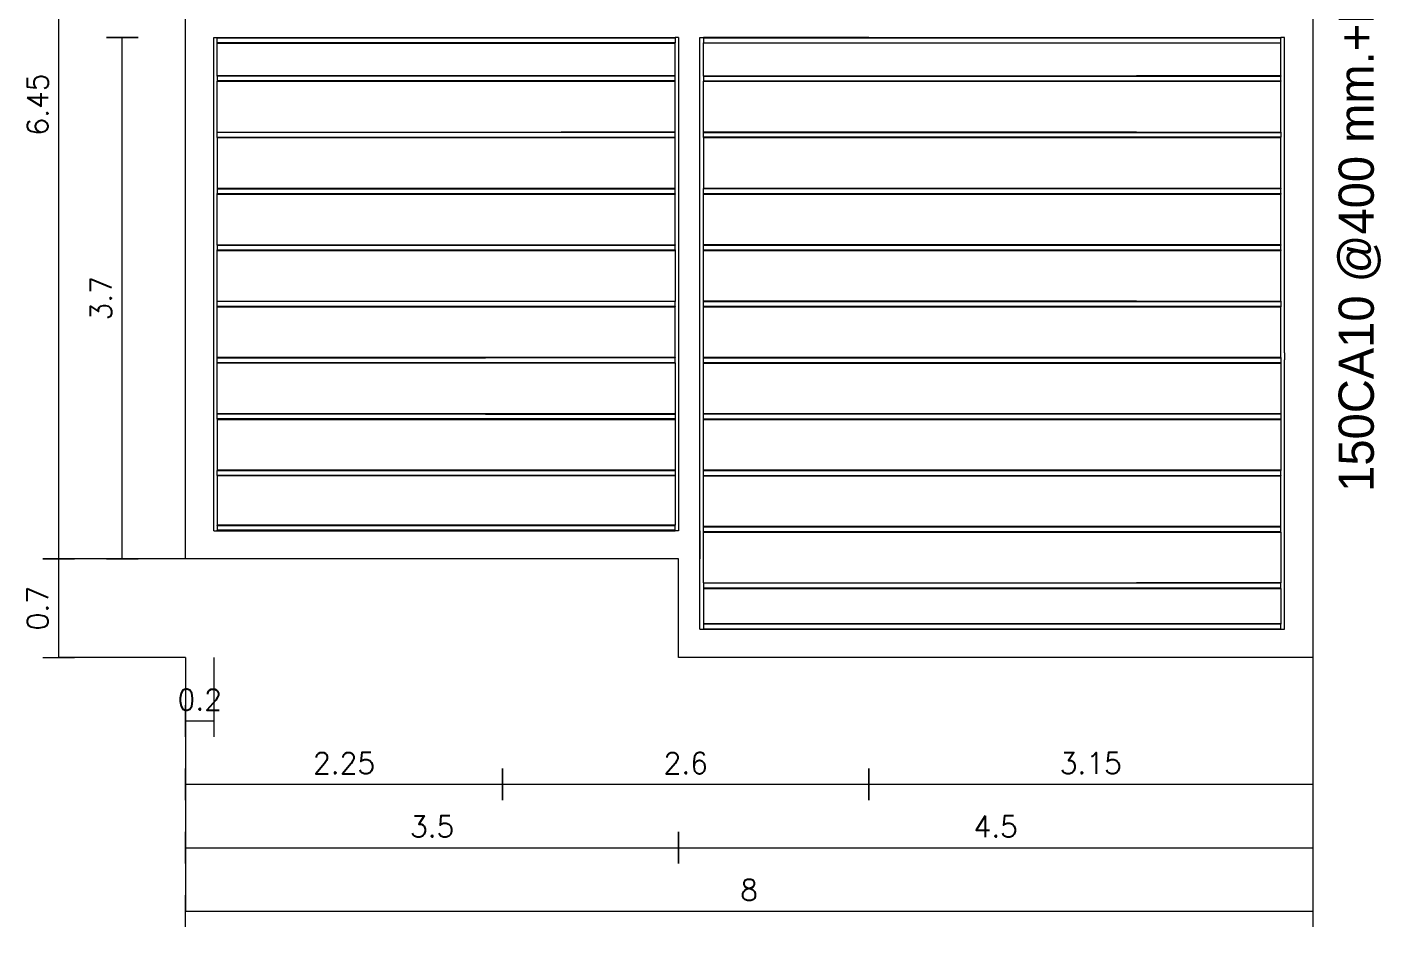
# Model space of a CAD drawing. Header units: millimetres. Extents: x 16 to 499, y 22 to 82.
# Drawn here: x 173.13 to 192.34, y 48.5 to 61.28 of the extents above; entities that cross this region are included whole.
import ezdxf
from ezdxf.enums import TextEntityAlignment as Align

# ---------------------------------------------------------------- set-up
doc = ezdxf.new("R2010")
doc.units = ezdxf.units.MM
doc.layers.add('Alcantarillado', color=210, linetype='Continuous')
doc.layers.add('BARRAS_DE_ACERO', color=7, linetype='Continuous', lineweight=9)
doc.layers.add('COTAS', color=13, linetype='Continuous', lineweight=9)
doc.styles.add('CYPETXT', font='romans__.ttf', dxfattribs={"height": 0.2})

msp = doc.modelspace()

# ---------------------------------------------------------------- linework, layer by layer
at = {"layer": 'BARRAS_DE_ACERO'}
for p, q in [((175.377, 53.729), (175.377, 66.229)), ((191.376, 61.429), (191.376, 61.129)), ((175.777, 61.129), (175.777, 61.129)), ((175.777, 54.227), (175.777, 61.129)), ((175.777, 61.129), (175.827, 61.129)), ((175.827, 61.128), (175.827, 61.129)), ((175.827, 61.129), (182.325, 61.129)), ((175.827, 61.128), (182.325, 61.128)), ((175.827, 61.128), (175.827, 61.127)), ((182.325, 61.125), (175.827, 61.125)), ((182.325, 61.123), (175.827, 61.123)), ((182.325, 61.129), (182.325, 61.128)), ((182.376, 61.129), (182.325, 61.129)), ((182.325, 61.128), (182.325, 61.127)), ((182.325, 61.127), (182.325, 61.125)), ((182.325, 61.125), (182.325, 61.123)), ((182.325, 61.123), (182.325, 61.055)), ((182.676, 61.129), (182.727, 61.129)), ((182.727, 61.128), (190.925, 61.128)), ((182.727, 61.128), (182.727, 61.127)), ((182.727, 61.125), (182.727, 61.127)), ((182.727, 61.127), (190.925, 61.127)), ((182.727, 61.123), (182.727, 61.125)), ((182.727, 61.125), (190.925, 61.125)), ((185.077, 61.129), (190.925, 61.129)), ((190.925, 61.128), (190.925, 61.127)), ((190.925, 61.127), (190.925, 61.125)), ((190.925, 61.125), (190.925, 61.123)), ((190.976, 60.527), (190.976, 61.129)), ((191.376, 61.129), (191.376, 52.329)), ((182.325, 61.055), (182.325, 61.053)), ((182.325, 61.051), (182.325, 61.053)), ((182.727, 61.051), (182.727, 61.053)), ((182.727, 61.049), (182.727, 61.051)), ((190.925, 61.051), (182.727, 61.051)), ((182.727, 61.049), (182.727, 61.049)), ((182.727, 60.589), (182.727, 61.049)), ((190.925, 61.049), (182.727, 61.049)), ((190.925, 61.049), (182.727, 61.049)), ((190.925, 61.051), (190.925, 61.053)), ((190.925, 61.051), (190.925, 61.049)), ((190.925, 61.049), (190.925, 61.049)), ((180.707, 60.588), (175.827, 60.588)), ((175.827, 60.587), (182.325, 60.587)), ((179.635, 60.585), (175.827, 60.585)), ((182.325, 60.585), (179.635, 60.585)), ((182.325, 60.588), (180.707, 60.588)), ((182.325, 60.589), (182.325, 60.588)), ((182.325, 60.588), (182.325, 60.587)), ((182.325, 60.587), (182.325, 60.585)), ((182.325, 60.583), (182.325, 60.585)), ((182.325, 60.515), (182.325, 60.583)), ((182.727, 60.588), (182.727, 60.587)), ((182.727, 60.585), (182.727, 60.587)), ((182.727, 60.587), (190.925, 60.587)), ((182.727, 60.583), (182.727, 60.585)), ((182.727, 60.585), (190.925, 60.585)), ((182.727, 60.583), (190.925, 60.583)), ((190.925, 60.588), (188.877, 60.588)), ((190.925, 60.589), (190.925, 60.588)), ((190.925, 60.588), (190.925, 60.587)), ((190.925, 60.587), (190.925, 60.585)), ((190.925, 60.585), (190.925, 60.583)), ((182.325, 60.513), (175.827, 60.513)), ((182.325, 60.511), (175.827, 60.511)), ((182.325, 60.509), (175.827, 60.509)), ((182.325, 60.513), (182.325, 60.515)), ((182.325, 60.511), (182.325, 60.513)), ((182.325, 60.509), (182.325, 60.511)), ((182.727, 60.515), (182.727, 60.513)), ((182.727, 60.511), (182.727, 60.513)), ((190.925, 60.513), (182.727, 60.513)), ((182.727, 60.509), (182.727, 60.511)), ((182.727, 60.511), (190.925, 60.511)), ((182.727, 60.509), (182.727, 60.509)), ((182.727, 59.789), (182.727, 60.509)), ((182.727, 60.509), (190.925, 60.509)), ((182.727, 60.509), (190.925, 60.509)), ((190.925, 60.515), (190.925, 60.513)), ((190.925, 60.513), (190.925, 60.511)), ((190.925, 60.511), (190.925, 60.509)), ((190.925, 60.509), (190.925, 60.509)), ((190.976, 56.653), (190.976, 60.527)), ((175.827, 59.788), (175.827, 59.787)), ((175.827, 59.787), (182.325, 59.787)), ((175.827, 59.785), (175.827, 59.783)), ((182.325, 59.783), (175.827, 59.783)), ((182.325, 59.788), (180.707, 59.788)), ((182.325, 59.788), (182.325, 59.789)), ((182.325, 59.787), (182.325, 59.788)), ((182.325, 59.783), (182.325, 59.785)), ((182.727, 59.788), (182.727, 59.789)), ((182.727, 59.785), (182.727, 59.787)), ((182.727, 59.787), (190.925, 59.787)), ((182.727, 59.783), (182.727, 59.785)), ((182.727, 59.785), (190.925, 59.785)), ((182.727, 59.715), (182.727, 59.783)), ((182.727, 59.783), (190.925, 59.783)), ((188.877, 59.788), (190.925, 59.788)), ((190.925, 59.789), (190.925, 59.788)), ((190.925, 59.788), (190.925, 59.787)), ((190.925, 59.787), (190.925, 59.785)), ((190.925, 59.785), (190.925, 59.783)), ((190.925, 59.783), (190.925, 59.715)), ((182.325, 59.709), (175.827, 59.709)), ((182.325, 59.709), (182.325, 59.711)), ((182.727, 59.713), (182.727, 59.715)), ((190.925, 59.715), (182.727, 59.715)), ((182.727, 59.711), (182.727, 59.713)), ((190.925, 59.713), (182.727, 59.713)), ((182.727, 59.709), (182.727, 59.711)), ((190.925, 59.711), (182.727, 59.711)), ((182.727, 59.709), (182.727, 59.709)), ((182.727, 59.709), (190.925, 59.709)), ((190.925, 59.713), (190.925, 59.715)), ((190.925, 59.713), (190.925, 59.711)), ((190.925, 59.711), (190.925, 59.709)), ((190.925, 59.709), (190.925, 59.709)), ((175.827, 58.988), (175.827, 58.989)), ((175.827, 58.987), (182.325, 58.987)), ((175.827, 58.983), (175.827, 58.915)), ((175.827, 58.983), (182.325, 58.983)), ((175.827, 58.189), (175.827, 58.909)), ((182.325, 58.909), (175.827, 58.909)), ((175.827, 58.909), (182.325, 58.909)), ((182.325, 58.985), (179.635, 58.985)), ((182.325, 58.988), (182.325, 58.987)), ((182.325, 58.987), (182.325, 58.985)), ((182.325, 58.983), (182.325, 58.985)), ((182.325, 58.911), (182.325, 58.909)), ((182.325, 58.909), (182.325, 58.909)), ((182.727, 58.988), (182.727, 58.989)), ((182.727, 58.988), (188.877, 58.988)), ((182.727, 58.987), (190.925, 58.987)), ((182.727, 58.983), (182.727, 58.985)), ((190.925, 58.985), (182.727, 58.985)), ((190.925, 58.983), (182.727, 58.983)), ((182.727, 58.915), (182.727, 58.983)), ((182.727, 58.913), (182.727, 58.915)), ((182.727, 58.913), (190.925, 58.913)), ((182.727, 58.909), (190.925, 58.909)), ((190.925, 58.909), (182.727, 58.909)), ((190.925, 58.988), (188.877, 58.988)), ((190.925, 58.989), (190.925, 58.988)), ((190.925, 58.988), (190.925, 58.987)), ((190.925, 58.987), (190.925, 58.985)), ((190.925, 58.985), (190.925, 58.983)), ((190.925, 58.915), (190.925, 58.913)), ((190.925, 58.911), (190.925, 58.909)), ((190.925, 58.909), (190.925, 58.909)), ((175.827, 58.187), (175.827, 58.188)), ((175.827, 58.187), (182.325, 58.187)), ((175.827, 58.185), (175.827, 58.187)), ((175.827, 58.183), (175.827, 58.115)), ((175.827, 58.113), (182.325, 58.113)), ((175.827, 58.111), (175.827, 58.113)), ((175.827, 58.109), (175.827, 58.111)), ((175.827, 58.111), (182.325, 58.111)), ((175.827, 58.109), (182.325, 58.109)), ((175.827, 58.109), (175.827, 58.109)), ((182.325, 58.109), (175.827, 58.109)), ((175.827, 57.389), (175.827, 58.109)), ((182.325, 58.185), (179.635, 58.185)), ((180.707, 58.188), (182.325, 58.188)), ((182.325, 58.189), (182.325, 58.188)), ((182.325, 58.188), (182.325, 58.187)), ((182.325, 58.187), (182.325, 58.185)), ((182.325, 58.183), (182.325, 58.185)), ((182.325, 58.115), (182.325, 58.113)), ((182.325, 58.113), (182.325, 58.111)), ((182.325, 58.111), (182.325, 58.109)), ((182.325, 58.109), (182.325, 57.389)), ((182.325, 58.109), (182.325, 58.109)), ((182.727, 58.188), (182.727, 58.189)), ((188.877, 58.188), (182.727, 58.188)), ((182.727, 58.187), (182.727, 58.188)), ((190.925, 58.187), (182.727, 58.187)), ((182.727, 58.185), (190.925, 58.185)), ((190.925, 58.113), (182.727, 58.113)), ((182.727, 58.111), (190.925, 58.111)), ((188.877, 58.188), (190.925, 58.188)), ((190.925, 58.189), (190.925, 58.188)), ((190.925, 58.188), (190.925, 58.187)), ((190.925, 58.187), (190.925, 58.185)), ((190.925, 58.185), (190.925, 58.183)), ((190.925, 58.115), (190.925, 58.113)), ((190.925, 58.113), (190.925, 58.111)), ((190.925, 58.111), (190.925, 58.109)), ((175.827, 57.389), (182.325, 57.389)), ((175.827, 57.387), (175.827, 57.388)), ((175.827, 57.387), (175.827, 57.385)), ((175.827, 57.387), (182.325, 57.387)), ((182.325, 57.383), (175.827, 57.383)), ((175.827, 57.309), (182.325, 57.309)), ((175.827, 57.309), (182.325, 57.309)), ((182.325, 57.385), (182.325, 57.383)), ((182.325, 57.311), (182.325, 57.309)), ((182.325, 57.309), (182.325, 57.309)), ((182.727, 57.388), (182.727, 57.389)), ((182.727, 57.387), (190.925, 57.387)), ((182.727, 57.385), (182.727, 57.387)), ((182.727, 57.385), (190.925, 57.385)), ((182.727, 57.383), (182.727, 57.385)), ((190.925, 57.383), (182.727, 57.383)), ((182.727, 57.315), (182.727, 57.383)), ((182.727, 57.315), (190.925, 57.315)), ((182.727, 57.313), (182.727, 57.315)), ((182.727, 57.313), (190.925, 57.313)), ((182.727, 57.311), (182.727, 57.313)), ((190.925, 57.311), (182.727, 57.311)), ((182.727, 57.309), (182.727, 57.311)), ((190.925, 57.309), (182.727, 57.309)), ((182.727, 57.309), (190.925, 57.309)), ((188.877, 57.388), (190.925, 57.388)), ((190.925, 57.389), (190.925, 57.388)), ((190.925, 57.388), (190.925, 57.387)), ((180.707, 56.588), (175.827, 56.588)), ((182.325, 56.587), (175.827, 56.587)), ((175.827, 56.585), (179.635, 56.585)), ((182.325, 56.583), (175.827, 56.583)), ((182.325, 56.509), (175.827, 56.509)), ((175.827, 55.789), (175.827, 56.509)), ((182.325, 56.588), (180.707, 56.588)), ((182.325, 56.589), (182.325, 56.588)), ((182.325, 56.585), (182.325, 56.583)), ((182.325, 56.511), (182.325, 56.509)), ((182.325, 56.509), (182.325, 55.789)), ((182.325, 56.509), (182.325, 56.509)), ((190.925, 56.587), (182.727, 56.587)), ((182.727, 56.585), (190.925, 56.585)), ((190.925, 56.583), (182.727, 56.583)), ((182.727, 56.515), (190.925, 56.515)), ((190.925, 56.513), (182.727, 56.513)), ((190.925, 56.511), (182.727, 56.511)), ((182.727, 56.509), (190.925, 56.509)), ((190.925, 56.509), (182.727, 56.509)), ((188.877, 56.588), (190.925, 56.588)), ((190.976, 56.653), (190.976, 56.553)), ((190.976, 52.729), (190.976, 56.553)), ((175.827, 55.789), (175.827, 55.788)), ((182.325, 55.789), (175.827, 55.789)), ((175.827, 55.787), (182.325, 55.787)), ((179.635, 55.785), (175.827, 55.785)), ((182.325, 55.783), (175.827, 55.783)), ((182.325, 55.788), (180.707, 55.788)), ((182.325, 55.788), (182.325, 55.789)), ((182.325, 55.787), (182.325, 55.788)), ((182.325, 55.785), (182.325, 55.783)), ((182.325, 55.783), (182.325, 55.715)), ((190.925, 55.789), (182.727, 55.789)), ((182.727, 55.788), (182.727, 55.787)), ((182.727, 55.788), (188.877, 55.788)), ((182.727, 55.787), (190.925, 55.787)), ((190.925, 55.785), (182.727, 55.785)), ((190.925, 55.783), (182.727, 55.783)), ((182.325, 55.715), (175.827, 55.715)), ((182.325, 55.713), (175.827, 55.713)), ((175.827, 55.709), (175.827, 54.989)), ((182.325, 55.715), (182.325, 55.713)), ((182.325, 55.713), (182.325, 55.711)), ((182.325, 55.711), (182.325, 55.709)), ((182.325, 55.709), (182.325, 54.989)), ((182.325, 55.709), (182.325, 55.709)), ((182.727, 55.715), (190.925, 55.715)), ((190.925, 55.713), (182.727, 55.713)), ((182.727, 55.711), (190.925, 55.711)), ((182.727, 55.709), (190.925, 55.709)), ((182.727, 54.989), (182.727, 55.709)), ((182.325, 54.989), (175.827, 54.989)), ((175.827, 54.989), (175.827, 54.988)), ((175.827, 54.987), (182.325, 54.987)), ((175.827, 54.983), (182.325, 54.983)), ((182.325, 54.985), (179.635, 54.985)), ((182.676, 53.729), (182.676, 55.024)), ((182.727, 54.988), (182.727, 54.989)), ((190.925, 54.989), (182.727, 54.989)), ((182.727, 54.985), (182.727, 54.987)), ((190.925, 54.987), (182.727, 54.987)), ((190.925, 54.985), (182.727, 54.985)), ((182.727, 54.983), (190.925, 54.983)), ((190.925, 54.988), (190.925, 54.987)), ((190.925, 54.987), (190.925, 54.985)), ((190.925, 54.985), (190.925, 54.983)), ((175.827, 54.913), (175.827, 54.915)), ((175.827, 54.909), (175.827, 54.209)), ((182.325, 54.909), (175.827, 54.909)), ((182.325, 54.913), (182.325, 54.911)), ((182.325, 54.909), (182.325, 54.209)), ((182.727, 54.913), (182.727, 54.915)), ((182.727, 54.911), (182.727, 54.913)), ((182.727, 54.913), (190.925, 54.913)), ((182.727, 54.909), (182.727, 54.911)), ((182.727, 54.911), (190.925, 54.911)), ((182.727, 54.909), (182.727, 54.909)), ((182.727, 54.189), (182.727, 54.909)), ((182.727, 54.909), (190.925, 54.909)), ((190.925, 54.909), (182.727, 54.909)), ((190.925, 54.915), (190.925, 54.913)), ((190.925, 54.913), (190.925, 54.911)), ((190.925, 54.911), (190.925, 54.909)), ((190.925, 54.909), (190.925, 54.909)), ((175.777, 54.129), (175.777, 54.227)), ((182.325, 54.209), (175.827, 54.209)), ((175.827, 54.208), (175.827, 54.207)), ((182.325, 54.207), (175.827, 54.207)), ((175.827, 54.205), (175.827, 54.207)), ((175.827, 54.203), (175.827, 54.205)), ((179.695, 54.205), (175.827, 54.205)), ((175.827, 54.203), (182.325, 54.203)), ((175.827, 54.203), (175.827, 54.135)), ((182.325, 54.208), (182.325, 54.209)), ((182.325, 54.205), (182.325, 54.203)), ((182.325, 54.135), (182.325, 54.203)), ((175.827, 54.133), (175.827, 54.135)), ((182.325, 54.135), (175.827, 54.135)), ((175.827, 54.129), (182.325, 54.129)), ((175.827, 54.129), (182.325, 54.129)), ((182.325, 54.135), (182.325, 54.133)), ((182.376, 54.129), (182.325, 54.129)), ((182.376, 54.129), (182.376, 54.129)), ((182.676, 54.129), (182.676, 53.729)), ((190.925, 54.187), (182.727, 54.187)), ((182.727, 54.113), (182.727, 54.111)), ((182.727, 54.113), (190.925, 54.113)), ((182.727, 53.389), (182.727, 54.109)), ((182.727, 54.109), (182.727, 54.109)), ((190.925, 54.188), (188.877, 54.188)), ((190.925, 54.189), (190.925, 54.188)), ((190.925, 54.188), (190.925, 54.187)), ((190.925, 54.185), (190.925, 54.183)), ((190.925, 54.115), (190.925, 54.113)), ((190.925, 54.109), (190.925, 53.389)), ((175.777, 53.729), (175.377, 53.729)), ((182.376, 53.729), (175.777, 53.729)), ((182.376, 52.329), (182.376, 53.729)), ((182.676, 53.729), (182.676, 53.729)), ((182.676, 52.729), (182.676, 53.729)), ((182.727, 53.389), (190.925, 53.389)), ((182.727, 53.389), (182.727, 53.388)), ((182.727, 53.388), (188.877, 53.388)), ((182.727, 53.387), (182.727, 53.388)), ((182.727, 53.387), (182.727, 53.385)), ((182.727, 53.387), (190.925, 53.387)), ((182.727, 53.385), (182.727, 53.383)), ((190.925, 53.385), (182.727, 53.385)), ((182.727, 53.383), (182.727, 53.315)), ((190.925, 53.383), (182.727, 53.383)), ((182.727, 53.309), (182.727, 53.309)), ((182.727, 53.309), (182.727, 52.809)), ((190.925, 53.388), (188.877, 53.388)), ((190.925, 53.389), (190.925, 53.388)), ((190.925, 53.388), (190.925, 53.387)), ((190.925, 53.385), (190.925, 53.387)), ((190.925, 53.385), (190.925, 53.383)), ((190.925, 53.315), (190.925, 53.383)), ((190.925, 53.313), (190.925, 53.315)), ((190.925, 53.313), (190.925, 53.311)), ((182.676, 52.729), (182.727, 52.729)), ((182.727, 52.808), (182.727, 52.809)), ((189.145, 52.808), (182.727, 52.808)), ((182.727, 52.807), (183.969, 52.807)), ((182.727, 52.805), (182.727, 52.803)), ((182.727, 52.805), (187.604, 52.805)), ((182.727, 52.733), (182.727, 52.731)), ((190.925, 52.729), (182.727, 52.729)), ((182.727, 52.729), (182.727, 52.729)), ((190.925, 52.805), (187.604, 52.805)), ((190.925, 52.805), (190.925, 52.807)), ((190.925, 52.805), (190.925, 52.803)), ((190.925, 52.733), (190.925, 52.731)), ((190.925, 52.729), (190.976, 52.729)), ((190.925, 52.729), (190.925, 52.729)), ((190.976, 52.729), (190.976, 52.729)), ((191.376, 52.329), (182.376, 52.329))]:
    msp.add_line(p, q, dxfattribs=at)
for points in [[(182.325, 61.127), (175.827, 61.127), (175.827, 61.125)], [(175.827, 61.055), (175.827, 61.123), (175.827, 61.125)], [(182.376, 61.129), (182.376, 55.935), (182.376, 54.129)], [(182.676, 55.024), (182.676, 58.14), (182.676, 61.129)], [(185.077, 61.129), (182.727, 61.129), (182.727, 61.128)], [(190.976, 61.129), (190.925, 61.129), (190.925, 61.128)], [(182.325, 61.055), (175.827, 61.055), (175.827, 61.053)], [(182.325, 61.053), (175.827, 61.053), (175.827, 61.051)], [(175.827, 60.583), (175.827, 60.585), (175.827, 60.587), (175.827, 60.588), (175.827, 60.589), (175.827, 61.049), (175.827, 61.049)], [(175.827, 61.049), (182.325, 61.049), (182.325, 61.049)], [(175.827, 60.589), (182.325, 60.589), (182.325, 61.049)], [(182.727, 61.055), (182.727, 61.053), (190.925, 61.053), (190.925, 61.055)], [(182.727, 60.589), (190.925, 60.589), (190.925, 61.049)], [(182.325, 60.583), (175.827, 60.583), (175.827, 60.515)], [(182.727, 60.589), (182.727, 60.588), (188.877, 60.588)], [(182.727, 60.583), (182.727, 60.515), (190.925, 60.515), (190.925, 60.583)], [(182.325, 60.515), (175.827, 60.515), (175.827, 60.513)], [(175.827, 59.789), (175.827, 60.509), (175.827, 60.509), (175.827, 60.511), (175.827, 60.513)], [(175.827, 60.509), (182.325, 60.509), (182.325, 60.509)], [(175.827, 59.789), (182.325, 59.789), (182.325, 60.509)], [(182.727, 59.789), (190.925, 59.789), (190.925, 60.509)], [(175.827, 59.789), (175.827, 59.788), (180.707, 59.788)], [(175.827, 59.787), (175.827, 59.785), (179.635, 59.785)], [(175.827, 59.709), (175.827, 59.709), (175.827, 59.711), (175.827, 59.713), (175.827, 59.715), (175.827, 59.783)], [(175.827, 59.715), (182.325, 59.715), (182.325, 59.783)], [(179.635, 59.785), (182.325, 59.785), (182.325, 59.787)], [(188.877, 59.788), (182.727, 59.788), (182.727, 59.787)], [(175.827, 59.713), (182.325, 59.713), (182.325, 59.715)], [(175.827, 59.711), (182.325, 59.711), (182.325, 59.713)], [(175.827, 58.989), (182.325, 58.989), (182.325, 59.709), (182.325, 59.709)], [(182.325, 59.709), (175.827, 59.709), (175.827, 58.989)], [(175.827, 58.985), (175.827, 58.987), (175.827, 58.988), (180.707, 58.988)], [(179.635, 58.985), (175.827, 58.985), (175.827, 58.983)], [(175.827, 58.911), (175.827, 58.913), (175.827, 58.915), (182.325, 58.915), (182.325, 58.983)], [(175.827, 58.913), (182.325, 58.913), (182.325, 58.915)], [(175.827, 58.909), (175.827, 58.909), (175.827, 58.911), (182.325, 58.911), (182.325, 58.913)], [(175.827, 58.189), (182.325, 58.189), (182.325, 58.909)], [(180.707, 58.988), (182.325, 58.988), (182.325, 58.989)], [(182.727, 58.985), (182.727, 58.987), (182.727, 58.988)], [(182.727, 58.915), (190.925, 58.915), (190.925, 58.983)], [(182.727, 58.911), (190.925, 58.911), (190.925, 58.913)], [(182.727, 58.189), (182.727, 58.909), (182.727, 58.909), (182.727, 58.911), (182.727, 58.913)], [(182.727, 58.189), (190.925, 58.189), (190.925, 58.909)], [(175.827, 58.189), (175.827, 58.188), (180.707, 58.188)], [(179.635, 58.185), (175.827, 58.185), (175.827, 58.183), (182.325, 58.183)], [(175.827, 58.113), (175.827, 58.115), (182.325, 58.115), (182.325, 58.183)], [(182.727, 58.183), (182.727, 58.185), (182.727, 58.187)], [(182.727, 58.115), (190.925, 58.115), (190.925, 58.183)], [(182.727, 58.113), (182.727, 58.115), (182.727, 58.183), (190.925, 58.183)], [(182.727, 58.109), (182.727, 58.111), (182.727, 58.113)], [(182.727, 57.389), (190.925, 57.389), (190.925, 58.109)], [(190.925, 58.109), (190.925, 58.109), (182.727, 58.109)], [(182.727, 57.389), (182.727, 58.109), (182.727, 58.109), (190.925, 58.109)], [(175.827, 57.389), (175.827, 57.388), (180.707, 57.388)], [(179.635, 57.385), (175.827, 57.385), (175.827, 57.383)], [(175.827, 56.509), (175.827, 56.511), (175.827, 56.513), (175.827, 56.515), (175.827, 56.583), (175.827, 56.585), (175.827, 56.587), (175.827, 56.588), (175.827, 56.589), (175.827, 57.309), (175.827, 57.309), (175.827, 57.311), (175.827, 57.313), (175.827, 57.315), (175.827, 57.383)], [(175.827, 57.315), (182.325, 57.315), (182.325, 57.383)], [(175.827, 57.313), (182.325, 57.313), (182.325, 57.315)], [(175.827, 57.311), (182.325, 57.311), (182.325, 57.313)], [(175.827, 56.589), (182.325, 56.589), (182.325, 57.309)], [(182.325, 57.388), (182.325, 57.387), (182.325, 57.385), (179.635, 57.385)], [(180.707, 57.388), (182.325, 57.388), (182.325, 57.389)], [(188.877, 57.388), (182.727, 57.388), (182.727, 57.387)], [(182.727, 56.588), (182.727, 56.589), (182.727, 57.309), (182.727, 57.309)], [(182.727, 56.589), (190.925, 56.589), (190.925, 57.309)], [(190.925, 57.387), (190.925, 57.385), (190.925, 57.383), (190.925, 57.315), (190.925, 57.313), (190.925, 57.311), (190.925, 57.309), (190.925, 57.309)], [(175.827, 56.515), (182.325, 56.515), (182.325, 56.583)], [(175.827, 56.513), (182.325, 56.513), (182.325, 56.515)], [(175.827, 56.511), (182.325, 56.511), (182.325, 56.513)], [(182.325, 56.509), (175.827, 56.509), (175.827, 56.509)], [(182.325, 56.588), (182.325, 56.587), (182.325, 56.585), (179.635, 56.585)], [(188.877, 56.588), (182.727, 56.588), (182.727, 56.587)], [(182.727, 55.788), (182.727, 55.789), (182.727, 56.509), (182.727, 56.509), (182.727, 56.511), (182.727, 56.513), (182.727, 56.515), (182.727, 56.583), (182.727, 56.585), (182.727, 56.587)], [(190.925, 56.589), (190.925, 56.588), (190.925, 56.587), (190.925, 56.585), (190.925, 56.583), (190.925, 56.515), (190.925, 56.513), (190.925, 56.511), (190.925, 56.509), (190.925, 56.509), (190.925, 55.789), (190.925, 55.788)], [(180.707, 55.788), (175.827, 55.788), (175.827, 55.787)], [(175.827, 55.711), (175.827, 55.713), (175.827, 55.715), (175.827, 55.783), (175.827, 55.785), (175.827, 55.787)], [(179.635, 55.785), (182.325, 55.785), (182.325, 55.787)], [(182.727, 55.709), (182.727, 55.709), (182.727, 55.711), (182.727, 55.713), (182.727, 55.715), (182.727, 55.783), (182.727, 55.785), (182.727, 55.787)], [(190.925, 55.787), (190.925, 55.788), (188.877, 55.788)], [(190.925, 55.787), (190.925, 55.785), (190.925, 55.783), (190.925, 55.715), (190.925, 55.713), (190.925, 55.711)], [(182.325, 55.711), (175.827, 55.711), (175.827, 55.709)], [(182.325, 55.709), (175.827, 55.709), (175.827, 55.709), (182.325, 55.709)], [(182.727, 55.709), (190.925, 55.709), (190.925, 55.711)], [(190.925, 55.709), (190.925, 55.709), (190.925, 54.989), (190.925, 54.988)], [(180.707, 54.988), (175.827, 54.988), (175.827, 54.987)], [(175.827, 54.987), (175.827, 54.985), (179.635, 54.985)], [(182.325, 54.913), (182.325, 54.915), (175.827, 54.915), (175.827, 54.983), (175.827, 54.985)], [(180.707, 54.988), (182.325, 54.988), (182.325, 54.989)], [(182.325, 54.988), (182.325, 54.987), (182.325, 54.985), (182.325, 54.983), (182.325, 54.915)], [(188.877, 54.988), (182.727, 54.988), (182.727, 54.987)], [(182.727, 54.915), (182.727, 54.983), (182.727, 54.985)], [(182.727, 54.915), (190.925, 54.915), (190.925, 54.983)], [(190.925, 54.988), (190.925, 54.988), (188.877, 54.988)], [(182.325, 54.913), (175.827, 54.913), (175.827, 54.911)], [(182.325, 54.909), (182.325, 54.909), (182.325, 54.911), (175.827, 54.911), (175.827, 54.909)], [(182.325, 54.909), (175.827, 54.909), (175.827, 54.909)], [(182.727, 54.189), (190.925, 54.189), (190.925, 54.909)], [(175.827, 54.209), (175.827, 54.208), (180.651, 54.208)], [(179.695, 54.205), (182.325, 54.205), (182.325, 54.207)], [(182.325, 54.207), (182.325, 54.208), (180.651, 54.208)], [(175.777, 54.129), (175.827, 54.129), (175.827, 54.129), (175.827, 54.131)], [(182.325, 54.131), (182.325, 54.129), (182.325, 54.129)], [(182.727, 54.189), (182.727, 54.188), (188.877, 54.188)], [(182.727, 54.183), (182.727, 54.185), (182.727, 54.187), (182.727, 54.188)], [(182.727, 54.185), (190.925, 54.185), (190.925, 54.187)], [(182.727, 54.115), (190.925, 54.115), (190.925, 54.183)], [(182.727, 54.113), (182.727, 54.115), (182.727, 54.183), (190.925, 54.183)], [(190.925, 54.113), (190.925, 54.111), (182.727, 54.111), (182.727, 54.109)], [(182.727, 54.109), (190.925, 54.109), (190.925, 54.111)], [(190.925, 54.109), (190.925, 54.109), (182.727, 54.109)], [(190.925, 53.315), (182.727, 53.315), (182.727, 53.313)], [(190.925, 53.313), (182.727, 53.313), (182.727, 53.311), (190.925, 53.311)], [(182.727, 53.311), (182.727, 53.309), (190.925, 53.309), (190.925, 53.311)], [(190.925, 53.309), (190.925, 52.809), (182.727, 52.809)], [(182.727, 53.309), (190.925, 53.309), (190.925, 53.309)], [(182.727, 52.808), (182.727, 52.807), (182.727, 52.805)], [(182.727, 52.735), (190.925, 52.735), (190.925, 52.803)], [(190.925, 52.803), (182.727, 52.803), (182.727, 52.735)], [(182.727, 52.735), (182.727, 52.733), (190.925, 52.733), (190.925, 52.735)], [(183.969, 52.807), (190.925, 52.807), (190.925, 52.808)], [(189.145, 52.808), (190.925, 52.808), (190.925, 52.809)]]:
    msp.add_lwpolyline(points, dxfattribs=at)
for points in [[(190.925, 61.123), (182.727, 61.123), (182.727, 61.055), (190.925, 61.055), (190.925, 61.123)], [(182.325, 61.051), (175.827, 61.051), (175.827, 61.049), (182.325, 61.049), (182.325, 61.051)], [(190.925, 59.709), (182.727, 59.709), (182.727, 58.989), (190.925, 58.989), (190.925, 59.709)], [(182.325, 54.133), (175.827, 54.133), (175.827, 54.131), (182.325, 54.131), (182.325, 54.133)], [(190.925, 52.731), (182.727, 52.731), (182.727, 52.729), (190.925, 52.729), (190.925, 52.731)]]:
    msp.add_lwpolyline(points, close=True, dxfattribs=at)
at = {"layer": 'COTAS', "color": 2}
for p, q in [((173.577, 53.729), (173.577, 66.629)), ((174.702, 61.129), (174.252, 61.129)), ((174.252, 61.129), (174.702, 61.129)), ((174.477, 53.729), (174.477, 61.129)), ((173.352, 53.729), (173.802, 53.729)), ((173.802, 53.729), (173.352, 53.729)), ((173.577, 52.329), (173.577, 53.729)), ((175.377, 53.729), (173.577, 53.729)), ((174.252, 53.729), (174.702, 53.729)), ((173.352, 52.329), (173.802, 52.329)), ((175.377, 52.329), (173.577, 52.329)), ((175.377, 52.329), (175.377, 48.729)), ((175.777, 52.329), (175.777, 51.429)), ((191.376, 52.329), (191.376, 48.729)), ((175.377, 51.204), (175.377, 51.654)), ((175.777, 51.654), (175.777, 51.204)), ((175.377, 51.429), (175.777, 51.429)), ((175.377, 50.304), (175.377, 50.754)), ((179.877, 50.304), (179.877, 50.754)), ((179.877, 50.754), (179.877, 50.304)), ((185.077, 50.304), (185.077, 50.754)), ((185.077, 50.754), (185.077, 50.304)), ((191.376, 50.754), (191.376, 50.304)), ((175.377, 50.529), (179.877, 50.529)), ((179.877, 50.529), (185.077, 50.529)), ((185.077, 50.529), (191.376, 50.529)), ((175.377, 49.404), (175.377, 49.854)), ((182.376, 49.404), (182.376, 49.854)), ((182.376, 49.854), (182.376, 49.404)), ((191.376, 49.854), (191.376, 49.404)), ((175.377, 49.629), (182.376, 49.629)), ((182.376, 49.629), (191.376, 49.629)), ((175.377, 48.504), (175.377, 48.954)), ((191.376, 48.954), (191.376, 48.504)), ((175.377, 48.729), (191.376, 48.729))]:
    msp.add_line(p, q, dxfattribs=at)

# ---------------------------------------------------------------- texts
at = {"color": 240, "true_color": 0xed1f24, "style": 'CYPETXT'}
for s, width, p, p2 in [('6.45', 0.869207, (173.427, 59.738), (173.427, 60.62)), ('3.7', 0.868061, (174.327, 57.114), (174.327, 57.744)), ('0.7', 0.868061, (173.427, 52.714), (173.427, 53.344))]:
    msp.add_text(s, height=0.3, rotation=90, dxfattribs=dict(at, width=width)).set_placement(p, p2, align=Align.FIT)
for s, width, p, p2 in [('0.2', 0.868061, (175.262, 51.579), (175.892, 51.579)), ('2.25', 0.869207, (177.186, 50.679), (178.068, 50.679)), ('2.6', 0.868061, (182.162, 50.679), (182.792, 50.679)), ('3.15', 0.869207, (187.785, 50.679), (188.667, 50.679)), ('3.5', 0.868061, (178.561, 49.779), (179.191, 49.779)), ('4.5', 0.868061, (186.561, 49.779), (187.191, 49.779)), ('8', 0.872087, (183.25, 48.879), (183.502, 48.879))]:
    msp.add_text(s, height=0.3, dxfattribs=dict(at, width=width)).set_placement(p, p2, align=Align.FIT)
at = {"layer": 'Alcantarillado', "color": 2, "lineweight": 40, "insert": (191.744, 54.681), "char_height": 0.5, "width": 16.63205, "attachment_point": 1, "rotation": 90}
msp.add_mtext('150CA10 @400 mm.+REFUERZOS', dxfattribs=at)

doc.saveas('drawing.dxf')
